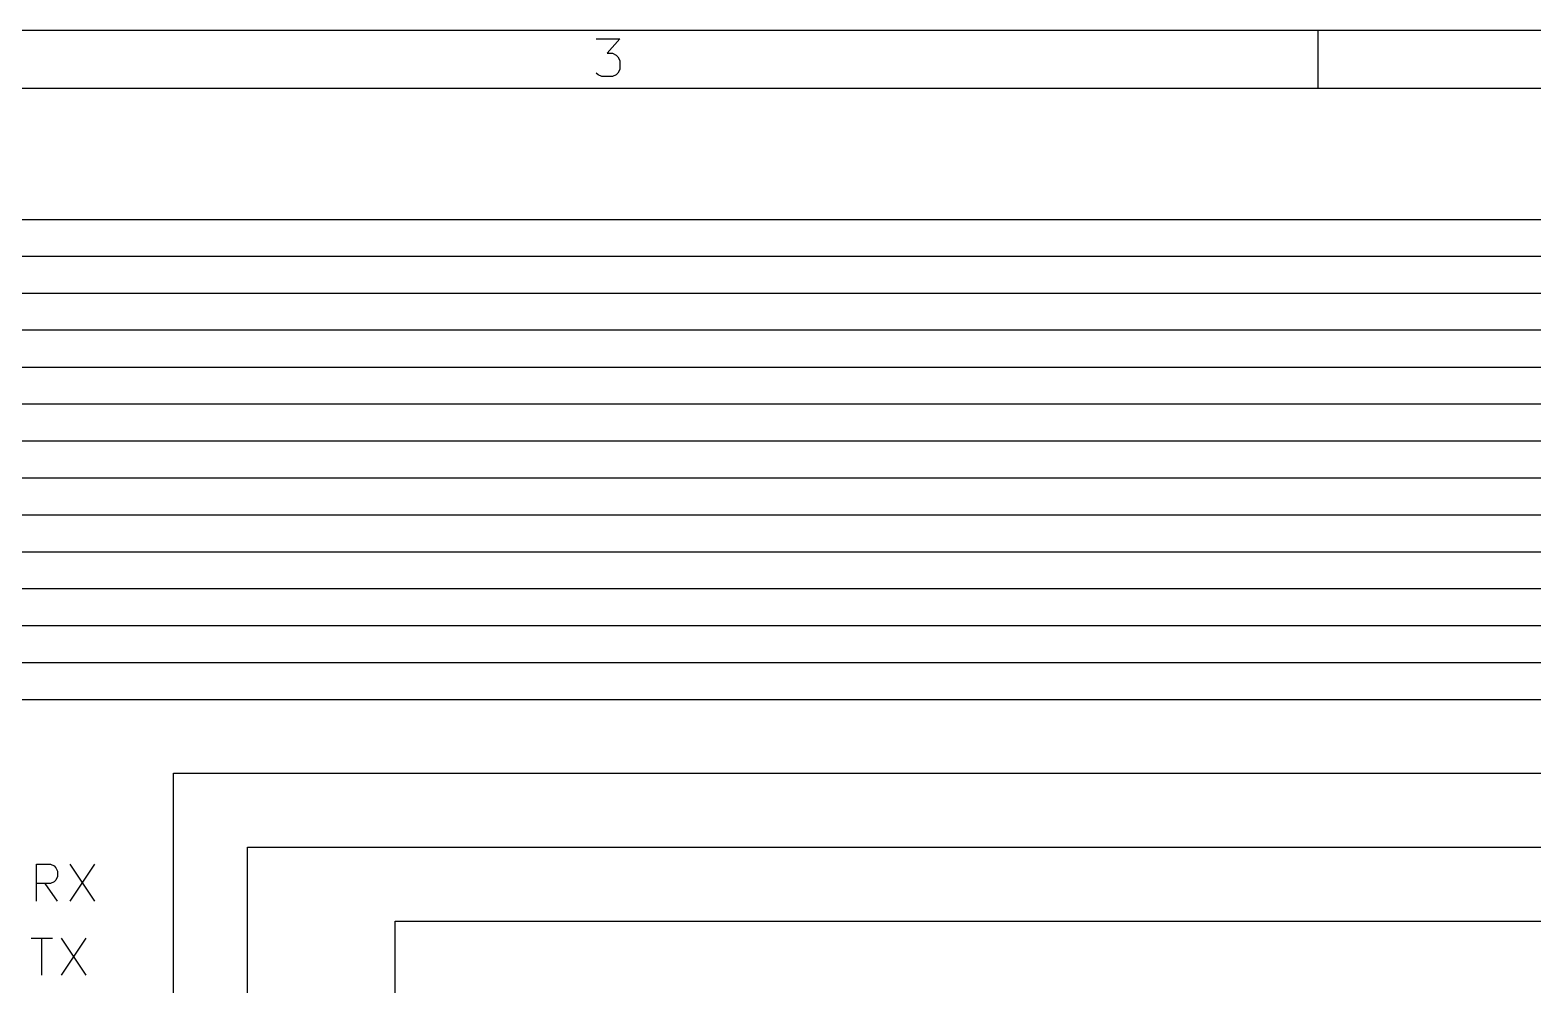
# Model space of a CAD drawing. Extents: x 0.4 to 11.3, y -7.9 to -0.4.
# Drawn here: x 4.556 to 6.59, y -1.687 to -0.394 of the extents above; entities that cross this region are included whole.
import ezdxf

# ---------------------------------------------------------------- set-up
doc = ezdxf.new("R2010")
doc.units = 0
doc.header["$MEASUREMENT"] = 0
for name, color, linetype in [('BROWN2', 54, 'CONTINUOUS'), ('GREEN3', 91, 'CONTINUOUS'), ('RED2', 1, 'CONTINUOUS')]:
    doc.layers.add(name, color=color, linetype=linetype)

msp = doc.modelspace()

# ---------------------------------------------------------------- linework, layer by layer
at = {"layer": 'BROWN2', "linetype": 'CONTINUOUS'}
for p, q in [((4.56464, -1.57313), (4.56464, -1.52313)), ((4.56464, -1.52313), (4.58369, -1.52313)), ((4.58369, -1.52313), (4.58845, -1.52551)), ((4.58845, -1.52551), (4.59083, -1.52789)), ((4.60988, -1.52313), (4.64321, -1.57313)), ((4.64321, -1.52313), (4.60988, -1.57313)), ((4.59083, -1.54456), (4.58845, -1.54694)), ((4.59083, -1.52789), (4.59321, -1.53265)), ((4.59321, -1.5398), (4.59083, -1.54456)), ((4.59321, -1.53265), (4.59321, -1.5398)), ((4.58369, -1.54932), (4.56464, -1.54932)), ((4.59321, -1.57313), (4.57655, -1.54932)), ((4.58845, -1.54694), (4.58369, -1.54932)), ((4.5575, -1.62313), (4.58607, -1.62313)), ((4.57179, -1.67313), (4.57179, -1.62313)), ((4.59798, -1.62313), (4.63131, -1.67313)), ((4.63131, -1.62313), (4.59798, -1.67313))]:
    msp.add_line(p, q, dxfattribs=at)
at = {"layer": 'GREEN3', "linetype": 'CONTINUOUS'}
for p, q in [((3.1, -0.65), (8.85, -0.65)), ((3.15, -0.7), (8.8, -0.7)), ((3.2, -0.75), (8.75, -0.75)), ((8.7, -0.8), (3.25, -0.8)), ((3.3, -0.85), (8.65, -0.85)), ((3.35, -0.9), (8.6, -0.9)), ((3.4, -0.95), (8.55, -0.95)), ((3.45, -1), (8.5, -1)), ((3.5, -1.05), (8.45, -1.05)), ((3.55, -1.1), (8.4, -1.1)), ((3.9, -1.15), (8.35, -1.15)), ((3.95, -1.2), (8.3, -1.2)), ((4, -1.25), (8.25, -1.25)), ((4.05, -1.3), (8.2, -1.3)), ((4.75, -1.85), (4.75, -1.4)), ((4.75, -1.4), (7.45, -1.4)), ((4.85, -1.5), (7.35, -1.5)), ((4.85, -1.85), (4.85, -1.5)), ((5.05, -1.85), (5.05, -1.6)), ((5.05, -1.6), (7.15, -1.6))]:
    msp.add_line(p, q, dxfattribs=at)
at = {"layer": 'RED2', "linetype": 'CONTINUOUS'}
for p, q in [((0.3937, -0.3937), (11.2993, -0.3937)), ((5.32227, -0.40557), (5.35395, -0.40557)), ((5.35395, -0.40557), (5.33689, -0.42507)), ((6.29921, -0.47244), (6.29921, -0.3937)), ((5.33689, -0.42507), (5.3442, -0.42507)), ((5.3442, -0.42507), (5.34908, -0.4275)), ((5.34908, -0.4275), (5.35152, -0.42994)), ((5.35152, -0.42994), (5.35395, -0.43482)), ((5.35395, -0.447), (5.35152, -0.45187)), ((5.35395, -0.43482), (5.35395, -0.447)), ((5.32471, -0.45432), (5.32227, -0.45187)), ((5.32958, -0.45675), (5.32471, -0.45432)), ((5.3442, -0.45675), (5.32958, -0.45675)), ((5.34908, -0.45432), (5.3442, -0.45675)), ((5.35152, -0.45187), (5.34908, -0.45432)), ((0.47244, -0.47244), (11.2206, -0.47244))]:
    msp.add_line(p, q, dxfattribs=at)

doc.saveas('drawing.dxf')
